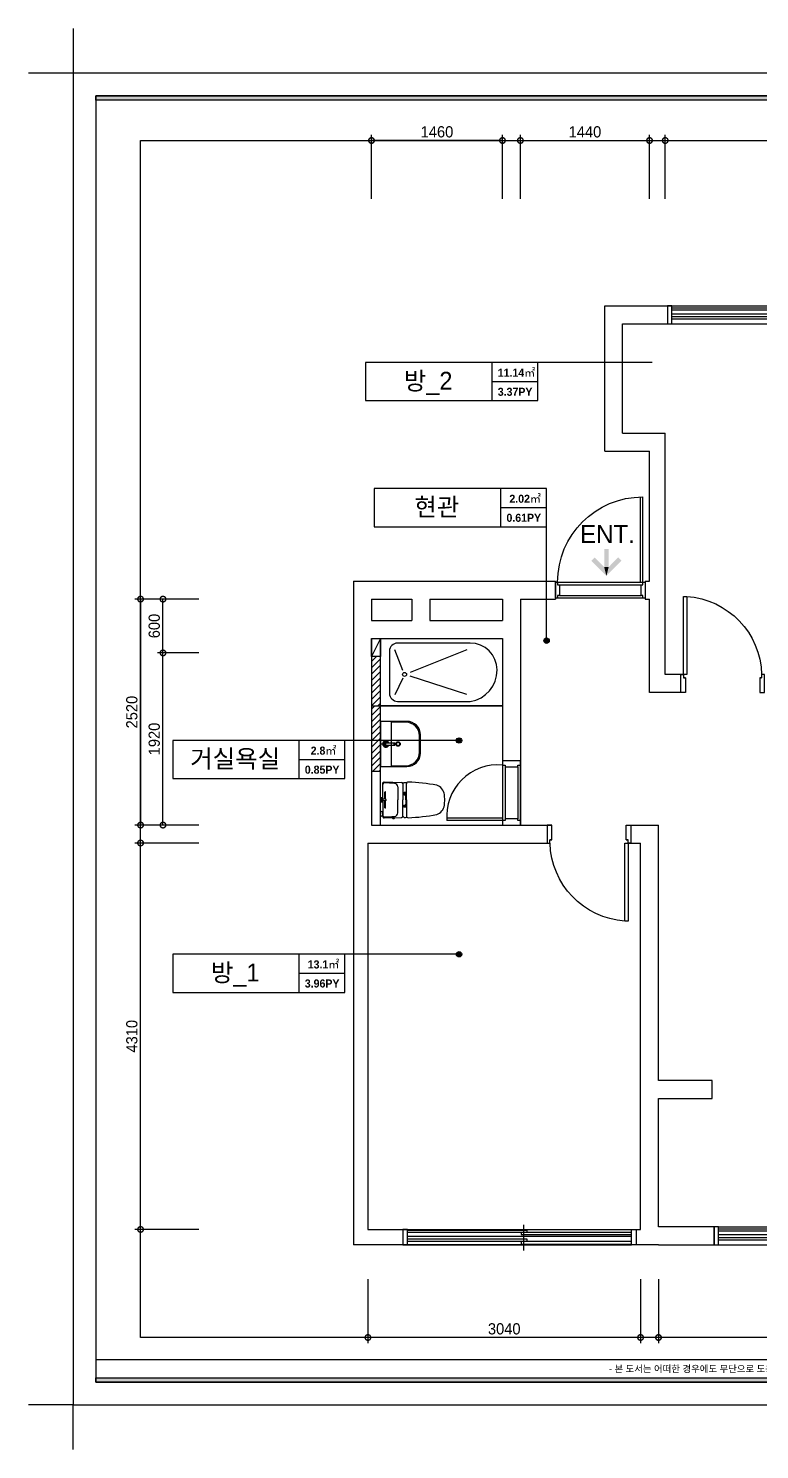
# Model space of a CAD drawing. Header units: millimetres. Extents: x 144680 to 246943, y -177515 to -149396.
# Drawn here: x 192607 to 200759, y -177515 to -161665 of the extents above; entities that cross this region are included whole.
import ezdxf
from ezdxf.enums import TextEntityAlignment as Align

# ---------------------------------------------------------------- set-up
doc = ezdxf.new("R2010")
doc.units = ezdxf.units.MM
doc.header["$LTSCALE"] = 50
doc.linetypes.add('HIDDEN', pattern=[9.525, 6.35, -3.175])
for name, color, linetype in [('0-ELC TEXT', 7, 'Continuous'), ('03-TEXT', 3, 'Continuous'), ('03-WAL NEW', 3, 'Continuous'), ('06-FUR', 6, 'Continuous'), ('07-DIM WAL', 5, 'Continuous'), ('_LIBR', 4, 'Continuous'), ('CO-BATH', 6, 'Continuous'), ('fin', 9, 'Continuous'), ('FORM(YOURNAME)-1', 1, 'Continuous'), ('FORM(YOURNAME)-11', 1, 'Continuous'), ('fur', 6, 'Continuous'), ('HL', 6, 'HIDDEN'), ('tex', 7, 'Continuous'), ('WALL', 2, 'Continuous'), ('win', 4, 'Continuous')]:
    doc.layers.add(name, color=color, linetype=linetype)
doc.styles.get("Standard").update_dxf_attribs({"font": 'txt.shx', "bigfont": 'whgtxt.shx'})
doc.styles.add('YOURNAME', font='')
doc.styles.add('넥슨고딕', font='')
doc.styles.add('스타일1', font='')
doc.styles.add('코레일둥고', font='')
doc.styles.get('YOURNAME').set_extended_font_data('HYwulM')
doc.styles.get('넥슨고딕').set_extended_font_data('NEXON Lv1 Gothic Bold', bold=True)
doc.styles.get('스타일1').set_extended_font_data('HYwulM')
doc.styles.get('코레일둥고').set_extended_font_data('Korail Round Gothic Medium')
doc.dimstyles.new('50', dxfattribs={"dimscale": 50, "dimtxt": 2.5, "dimasz": 2.5, "dimexe": 1.25, "dimexo": 2, "dimtad": 1, "dimdec": 0, "dimtxsty": '스타일1', "dimblk": 'DOTSMALL', "dimcen": 2.5, "dimclrd": 1, "dimclre": 1, "dimclrt": 2, "dimadec": 0, "dimazin": 0, "dimtfac": 1, "dimtix": 1, "dimtmove": 0, "dimatfit": 3, "dimldrblk": 'DOTSMALL', "dimfxl": 1.25, "dimarcsym": 0})
pattern_1 = [(0, (205222.23, -165570), (0, 600), [])]

# ---------------------------------------------------------------- blocks, each defined once
blk = doc.blocks.new('FORM-ELEVATION')
at = {"layer": 'FORM(YOURNAME)-11'}
h = blk.add_hatch(color=256, dxfattribs=at)
h.dxf.hatch_style = 1
h.paths.add_polyline_path([(-10309, 35708), (71691, 35708), (71691, 35508), (-10309, 35508)])
h.paths.add_polyline_path([(-10309, -21492), (71691, -21492), (71691, -21692), (-10309, -21692)])
at = {"layer": 'Defpoints', "color": 158}
blk.add_line((62481, -20692), (-10309, -20692), dxfattribs=at)
at = {"layer": 'Defpoints', "color": 1}
for points in [[(-11309, 38708), (-11309, 36708), (-13309, 36708)], [(-11309, -24692), (-11309, -22692), (-13309, -22692)]]:
    blk.add_lwpolyline(points, dxfattribs=at)
at = {"layer": 'Defpoints', "color": 158}
for points in [[(-10309, -21692), (71691, -21692), (71691, 35708), (-10309, 35708)], [(-8309, 33708), (61071, 33708), (61071, -19692), (-8309, -19692)]]:
    blk.add_lwpolyline(points, close=True, dxfattribs=at)
at = {"layer": 'FORM(YOURNAME)-11', "color": 250}
blk.add_lwpolyline([(-11309, -22692), (72691, -22692), (72691, 36708), (-11309, 36708)], close=True, dxfattribs=at)
at = {"layer": 'FORM(YOURNAME)-11'}
for points in [[(-10309, 35708), (71691, 35708), (71691, 35508), (-10309, 35508)], [(-10309, -21492), (71691, -21492), (71691, -21692), (-10309, -21692)]]:
    blk.add_lwpolyline(points, close=True, dxfattribs=at)
at = {"layer": 'FORM(YOURNAME)-11', "color": 1, "style": 'YOURNAME'}
blk.add_text("- 본 도서는 어떠한 경우에도 무단으로 도용할 수 없으며 도용시 '지적재산권' 보호에 관한 법률에 의거, 법적 분쟁이 발생합니다.  또한 본 도서에 관한 모든 저작권은 당사에 있습니다. -", height=300, dxfattribs=at).set_placement((28146, -21092), align=Align.MIDDLE_CENTER)
at = {"layer": 'FORM(YOURNAME)-11', "color": 3, "style": 'YOURNAME'}
for tag, height, p in [('1', 450, (71041, -1219)), ('2', 450, (71041, -1863)), ('3', 450, (71041, -3150)), ('4', 450, (71041, -5081)), ('5', 515, (71041, -7398)), ('6', 515, (71041, -9650)), ('7', 515, (71041, -11903)), ('8', 515, (71041, -14155)), ('9', 515, (71041, -16408)), ('10', 515, (66791, -18596)), ('11', 515, (71041, -18660)), ('12', 515, (66791, -20848)), ('13', 515, (71041, -20848))]:
    blk.add_attdef(tag, text='', height=height, dxfattribs=at).set_placement(p, align=Align.MIDDLE_RIGHT)
blk = doc.blocks.new('sdfsdf')
at = {"layer": '_LIBR', "linetype": 'Continuous'}
blk.add_lwpolyline([(-44258, -83632), (-43388, -83632), (-43388, -83597), (-44258, -83597)], close=True, dxfattribs=at)
for points in [[(-43352, -83618), (-43352, -83597), (-43352, -83618), (-43188, -83618), (-43188, -83568), (-43388, -83568), (-43388, -83597), (-43352, -83597)], [(-43352, -84448), (-43352, -84468), (-43352, -84448), (-43188, -84448), (-43188, -84498), (-43388, -84498), (-43388, -84468), (-43352, -84468)]]:
    blk.add_lwpolyline(points, dxfattribs=at)
blk.add_arc((-43366, -83574), 894, 183.7115, 268.5892, dxfattribs=at)
blk = doc.blocks.new('AUDIT_I_020313153326-105')
at = {"color": 0, "linetype": 'Continuous'}
for p, q in [((955, 59), (45, 59)), ((975, 90), (55, 90)), ((25, -90), (975, -90)), ((955, -61), (45, -61))]:
    blk.add_line(p, q, dxfattribs=at)
blk.add_lwpolyline([(55, 1040), (55, 90), (25, 90), (25, 1040)], dxfattribs=at)
for points in [[(45, 59), (25, 59), (25, 90), (0, 90), (0, -90), (25, -90), (25, -61), (45, -61)], [(1000, 90), (975, 90), (975, 59), (955, 59), (955, -61), (975, -61), (975, -90), (1000, -90)]]:
    blk.add_lwpolyline(points, close=True, dxfattribs=at)
blk.add_arc((25, 90), 950, 0, 90, dxfattribs=at)
blk = doc.blocks.new('2600')
at = {"layer": 'win'}
for p, q in [((7239, -153521), (9759, -153521)), ((8549, -153771), (8549, -153471)), ((7249, -153609), (9749, -153609)), ((7249, -153609), (9749, -153609)), ((7249, -153721), (9749, -153721))]:
    blk.add_line(p, q, dxfattribs=at)
for points in [[(7199, -153721), (7249, -153721), (7249, -153521), (7199, -153521)], [(9799, -153721), (9749, -153721), (9749, -153521), (9799, -153521)]]:
    blk.add_lwpolyline(points, close=True, dxfattribs=at)
for points in [[(7249, -153544), (8579, -153544), (8579, -153569), (7249, -153569)], [(9749, -153569), (8519, -153569), (8519, -153594), (9749, -153594)], [(7249, -153639), (8579, -153639), (8579, -153669), (7249, -153669)], [(9749, -153669), (8519, -153669), (8519, -153699), (9749, -153699)]]:
    blk.add_lwpolyline(points, dxfattribs=at)
blk = doc.blocks.new('vudauseeh')
for points in [[(137254, -167672), (137304, -167672), (137254, -167471), (137304, -167471)], [(137110, -167602), (137279, -167771), (137148, -167565), (137254, -167672)], [(137279, -167771), (137279, -167771), (137254, -167672), (137304, -167672)], [(137447, -167602), (137279, -167771), (137410, -167565), (137304, -167672)]]:
    blk.add_solid(points)
at = {"layer": '_LIBR', "linetype": 'Continuous'}
for p, q in [((136120, -169830), (136120, -169880)), ((136120, -169830), (136320, -169830)), ((136120, -169880), (136120, -170470)), ((136120, -169880), (136151, -169880)), ((136151, -169880), (136151, -169900)), ((136151, -169900), (136151, -170480)), ((136151, -169900), (136291, -169900)), ((136291, -169900), (136291, -169880)), ((136291, -169880), (136320, -169880)), ((136291, -169900), (136291, -170480)), ((136320, -169880), (136320, -169830)), ((136320, -170500), (136320, -169880)), ((136120, -170500), (135500, -170500)), ((135501, -170470), (136120, -170470)), ((136120, -170470), (136120, -170500)), ((136151, -170500), (136120, -170500)), ((136120, -170500), (136120, -170550)), ((136151, -170480), (136151, -170500)), ((136291, -170480), (136151, -170480)), ((136291, -170500), (136291, -170480)), ((136320, -170500), (136291, -170500)), ((136320, -170550), (136320, -170500)), ((136120, -170550), (136320, -170550))]:
    blk.add_line(p, q, dxfattribs=at)
blk.add_arc((136070, -170450), 572, 85.0136, 184.9864, dxfattribs=at)
at = {"layer": 'WALL', "color": 2}
for p, q in [((137260, -166380), (137260, -164760)), ((137260, -164760), (140635, -164760)), ((137460, -166180), (137460, -164960)), ((137460, -164960), (140635, -164960)), ((137460, -166180), (137935, -166180)), ((137935, -168870), (137935, -166180)), ((137260, -166380), (137760, -166380)), ((137760, -167830), (137760, -166380)), ((134460, -167830), (134460, -175230)), ((134460, -167830), (136710, -167830)), ((136710, -167830), (136710, -168030)), ((137710, -167830), (137760, -167830)), ((137710, -167830), (137710, -168030)), ((134660, -168030), (134660, -168270)), ((134660, -168030), (135110, -168030)), ((135110, -168030), (135110, -168270)), ((135310, -168030), (135310, -168270)), ((135310, -168030), (136120, -168030)), ((136120, -168030), (136120, -168270)), ((136320, -168030), (136320, -170550)), ((136320, -168030), (136710, -168030)), ((137710, -168030), (137760, -168030)), ((137760, -169070), (137760, -168030)), ((134660, -168270), (135110, -168270)), ((135310, -168270), (136120, -168270)), ((134660, -168470), (134660, -170550)), ((134660, -168470), (136120, -168470)), ((136120, -168470), (136120, -170550)), ((138175, -168870), (137935, -168870)), ((138160, -169070), (137760, -169070)), ((134660, -170550), (136120, -170550)), ((136320, -170550), (136670, -170550)), ((137500, -170550), (137860, -170550)), ((137860, -173400), (137860, -170550)), ((134620, -170750), (134620, -173600)), ((134620, -170750), (136650, -170750)), ((137485, -170750), (137660, -170750)), ((137660, -173600), (137660, -170750)), ((134620, -173600), (134620, -175060)), ((137660, -175060), (137660, -173600)), ((137860, -175030), (137860, -173600)), ((134620, -175060), (137660, -175060)), ((137860, -175230), (134460, -175230))]:
    blk.add_line(p, q, dxfattribs=at)
for points in [[(137860, -173600), (138460, -173600), (138460, -173400), (137860, -173400)], [(137860, -175230), (138480, -175230), (138480, -175030), (137860, -175030)]]:
    blk.add_lwpolyline(points, dxfattribs=at)
at = {"layer": 'win'}
for p, q in [((135050, -175060), (137570, -175060)), ((135060, -175133), (137560, -175133)), ((135060, -175133), (137560, -175133)), ((136360, -175295), (136360, -175010)), ((138520, -175030), (142110, -175030)), ((138530, -175118), (140350, -175118)), ((138530, -175118), (142110, -175118)), ((135060, -175230), (137560, -175230)), ((138520, -175230), (142110, -175230)), ((138530, -175230), (142110, -175230))]:
    blk.add_line(p, q, dxfattribs=at)
for points in [[(135010, -175230), (135060, -175230), (135060, -175060), (135010, -175060)], [(137610, -175230), (137560, -175230), (137560, -175060), (137610, -175060)], [(138480, -175230), (138530, -175230), (138530, -175030), (138480, -175030)]]:
    blk.add_lwpolyline(points, close=True, dxfattribs=at)
for points in [[(135060, -175068), (136390, -175068), (136390, -175093), (135060, -175093)], [(137560, -175093), (136330, -175093), (136330, -175118), (137560, -175118)], [(138530, -175053), (139455, -175053), (139455, -175078), (138530, -175078)], [(135060, -175163), (136390, -175163), (136390, -175193), (135060, -175193)], [(137560, -175193), (136330, -175193), (136330, -175223), (137560, -175223)], [(138530, -175148), (139455, -175148), (139455, -175178), (138530, -175178)]]:
    blk.add_lwpolyline(points, dxfattribs=at)
at = {"layer": 'fur'}
blk.add_blockref('2600', (130761, -11239), dxfattribs=at)
at = {"layer": 'win', "xscale": -1}
blk.add_blockref('AUDIT_I_020313153326-105', (137710, -167930), dxfattribs=at)
for p, rotation in [((54542, -212258), 90), ((221118, -127362), 270)]:
    blk.add_blockref('sdfsdf', p, dxfattribs=dict(at, rotation=rotation))
at = {"layer": 'tex', "ltscale": 10, "insert": (137291, -167205), "char_height": 200, "width": 5142.08, "attachment_point": 2}
blk.add_mtext('{\\fExpo M|b0|i0|c129|p18;ENT.}', dxfattribs=at)
blk = doc.blocks.new('_DOTSMALL')
at = {"color": 0, "linetype": 'ByBlock', "const_width": 0.5}
blk.add_lwpolyline([(-0.0625, 0, 1), (0.0625, 0, 1)], format="xyb", close=True, dxfattribs=at)
blk = doc.blocks.new('*D40')
at = {"layer": '07-DIM WAL', "color": 1, "lineweight": -2, "transparency": 16777216}
for p, q in [((196432, -163565), (196432, -162852)), ((197892, -162915), (196432, -162915)), ((197892, -163565), (197892, -162852))]:
    blk.add_line(p, q, dxfattribs=at)
at = {"layer": 'Defpoints', "color": 0, "transparency": 16777216}
for p in [(196432, -162915), (196432, -163665), (197892, -163665)]:
    blk.add_point(p, dxfattribs=at)
at = {"layer": '07-DIM WAL', "color": 1, "lineweight": -2, "transparency": 16777216, "xscale": 125, "yscale": 125, "zscale": 125, "rotation": 180}
blk.add_blockref('_DOTSMALL', (196432, -162915), dxfattribs=at)
at = {"layer": '07-DIM WAL', "color": 1, "lineweight": -2, "transparency": 16777216, "xscale": 125, "yscale": 125, "zscale": 125}
blk.add_blockref('_DOTSMALL', (197892, -162915), dxfattribs=at)
at = {"layer": '07-DIM WAL', "color": 2, "transparency": 16777216, "insert": (197162, -162819), "char_height": 125, "attachment_point": 5, "style": '스타일1'}
blk.add_mtext('1460', dxfattribs=at)
blk = doc.blocks.new('*D41')
at = {"layer": '07-DIM WAL', "color": 1, "lineweight": -2, "transparency": 16777216}
for p, q in [((198092, -163565), (198092, -162852)), ((198092, -162915), (199532, -162915)), ((199532, -163565), (199532, -162852))]:
    blk.add_line(p, q, dxfattribs=at)
at = {"layer": 'Defpoints', "color": 0, "transparency": 16777216}
for p in [(199532, -162915), (198092, -163665), (199532, -163665)]:
    blk.add_point(p, dxfattribs=at)
at = {"layer": '07-DIM WAL', "color": 1, "lineweight": -2, "transparency": 16777216, "xscale": 125, "yscale": 125, "zscale": 125, "rotation": 180}
blk.add_blockref('_DOTSMALL', (198092, -162915), dxfattribs=at)
at = {"layer": '07-DIM WAL', "color": 1, "lineweight": -2, "transparency": 16777216, "xscale": 125, "yscale": 125, "zscale": 125}
blk.add_blockref('_DOTSMALL', (199532, -162915), dxfattribs=at)
at = {"layer": '07-DIM WAL', "color": 2, "transparency": 16777216, "insert": (198812, -162819), "char_height": 125, "attachment_point": 5, "style": '스타일1'}
blk.add_mtext('1440', dxfattribs=at)
blk = doc.blocks.new('*D42')
at = {"layer": '07-DIM WAL', "color": 1, "lineweight": -2, "transparency": 16777216}
for p, q in [((199707, -163565), (199707, -162852)), ((199707, -162915), (202407, -162915)), ((202407, -163565), (202407, -162852))]:
    blk.add_line(p, q, dxfattribs=at)
at = {"layer": 'Defpoints', "color": 0, "transparency": 16777216}
for p in [(202407, -162915), (199707, -163665), (202407, -163665)]:
    blk.add_point(p, dxfattribs=at)
at = {"layer": '07-DIM WAL', "color": 1, "lineweight": -2, "transparency": 16777216, "xscale": 125, "yscale": 125, "zscale": 125, "rotation": 180}
blk.add_blockref('_DOTSMALL', (199707, -162915), dxfattribs=at)
at = {"layer": '07-DIM WAL', "color": 1, "lineweight": -2, "transparency": 16777216, "xscale": 125, "yscale": 125, "zscale": 125}
blk.add_blockref('_DOTSMALL', (202407, -162915), dxfattribs=at)
at = {"layer": '07-DIM WAL', "color": 2, "transparency": 16777216, "insert": (201057, -162819), "char_height": 125, "attachment_point": 5, "style": '스타일1'}
blk.add_mtext('2700', dxfattribs=at)
blk = doc.blocks.new('*D43')
at = {"layer": '07-DIM WAL', "color": 1, "lineweight": -2, "transparency": 16777216}
for p, q in [((194507, -168030), (193794, -168030)), ((193857, -168030), (193857, -170550)), ((194507, -170550), (193794, -170550))]:
    blk.add_line(p, q, dxfattribs=at)
at = {"layer": 'Defpoints', "color": 0, "transparency": 16777216}
for p in [(194607, -168030), (193857, -170550), (194607, -170550)]:
    blk.add_point(p, dxfattribs=at)
at = {"layer": '07-DIM WAL', "color": 1, "lineweight": -2, "transparency": 16777216, "xscale": 125, "yscale": 125, "zscale": 125}
for p, rotation in [((193857, -168030), 90), ((193857, -170550), 270)]:
    blk.add_blockref('_DOTSMALL', p, dxfattribs=dict(at, rotation=rotation))
at = {"layer": '07-DIM WAL', "color": 2, "transparency": 16777216, "insert": (193760, -169290), "char_height": 125, "attachment_point": 5, "rotation": 90, "style": '스타일1'}
blk.add_mtext('2520', dxfattribs=at)
blk = doc.blocks.new('*D44')
at = {"layer": '07-DIM WAL', "color": 1, "lineweight": -2, "transparency": 16777216}
for p, q in [((194507, -168630), (194044, -168630)), ((194107, -170550), (194107, -168630)), ((194507, -170550), (194044, -170550))]:
    blk.add_line(p, q, dxfattribs=at)
at = {"layer": 'Defpoints', "color": 0, "transparency": 16777216}
for p in [(194107, -168630), (194607, -168630), (194607, -170550)]:
    blk.add_point(p, dxfattribs=at)
at = {"layer": '07-DIM WAL', "color": 1, "lineweight": -2, "transparency": 16777216, "xscale": 125, "yscale": 125, "zscale": 125}
for p, rotation in [((194107, -168630), 90), ((194107, -170550), 270)]:
    blk.add_blockref('_DOTSMALL', p, dxfattribs=dict(at, rotation=rotation))
at = {"layer": '07-DIM WAL', "color": 2, "transparency": 16777216, "insert": (194010, -169590), "char_height": 125, "attachment_point": 5, "rotation": 90, "style": '스타일1'}
blk.add_mtext('1920', dxfattribs=at)
blk = doc.blocks.new('*D45')
at = {"layer": '07-DIM WAL', "color": 1, "lineweight": -2, "transparency": 16777216}
for p, q in [((194507, -168030), (194044, -168030)), ((194107, -168630), (194107, -168030)), ((194507, -168630), (194044, -168630))]:
    blk.add_line(p, q, dxfattribs=at)
at = {"layer": 'Defpoints', "color": 0, "transparency": 16777216}
for p in [(194107, -168030), (194607, -168030), (194607, -168630)]:
    blk.add_point(p, dxfattribs=at)
at = {"layer": '07-DIM WAL', "color": 1, "lineweight": -2, "transparency": 16777216, "xscale": 125, "yscale": 125, "zscale": 125}
for p, rotation in [((194107, -168030), 90), ((194107, -168630), 270)]:
    blk.add_blockref('_DOTSMALL', p, dxfattribs=dict(at, rotation=rotation))
at = {"layer": '07-DIM WAL', "color": 2, "transparency": 16777216, "insert": (194010, -168330), "char_height": 125, "attachment_point": 5, "rotation": 90, "style": '스타일1'}
blk.add_mtext('600', dxfattribs=at)
blk = doc.blocks.new('*D46')
at = {"layer": '07-DIM WAL', "color": 1, "lineweight": -2, "transparency": 16777216}
for p, q in [((194507, -170750), (193794, -170750)), ((193857, -175060), (193857, -170750)), ((194507, -175060), (193794, -175060))]:
    blk.add_line(p, q, dxfattribs=at)
at = {"layer": 'Defpoints', "color": 0, "transparency": 16777216}
for p in [(193857, -170750), (194607, -170750), (194607, -175060)]:
    blk.add_point(p, dxfattribs=at)
at = {"layer": '07-DIM WAL', "color": 1, "lineweight": -2, "transparency": 16777216, "xscale": 125, "yscale": 125, "zscale": 125}
for p, rotation in [((193857, -170750), 90), ((193857, -175060), 270)]:
    blk.add_blockref('_DOTSMALL', p, dxfattribs=dict(at, rotation=rotation))
at = {"layer": '07-DIM WAL', "color": 2, "transparency": 16777216, "insert": (193760, -172905), "char_height": 125, "attachment_point": 5, "rotation": 90, "style": '스타일1'}
blk.add_mtext('4310', dxfattribs=at)
blk = doc.blocks.new('*D56')
at = {"layer": '07-DIM WAL', "color": 1, "lineweight": -2, "transparency": 16777216}
for p, q in [((199632, -175615), (199632, -176328)), ((204032, -175615), (204032, -176328)), ((204032, -176265), (199632, -176265))]:
    blk.add_line(p, q, dxfattribs=at)
at = {"layer": 'Defpoints', "color": 0, "transparency": 16777216}
for p in [(199632, -175515), (204032, -175515), (199632, -176265)]:
    blk.add_point(p, dxfattribs=at)
at = {"layer": '07-DIM WAL', "color": 1, "lineweight": -2, "transparency": 16777216, "xscale": 125, "yscale": 125, "zscale": 125, "rotation": 180}
blk.add_blockref('_DOTSMALL', (199632, -176265), dxfattribs=at)
at = {"layer": '07-DIM WAL', "color": 1, "lineweight": -2, "transparency": 16777216, "xscale": 125, "yscale": 125, "zscale": 125}
blk.add_blockref('_DOTSMALL', (204032, -176265), dxfattribs=at)
at = {"layer": '07-DIM WAL', "color": 2, "transparency": 16777216, "insert": (201832, -176169), "char_height": 125, "attachment_point": 5, "style": '스타일1'}
blk.add_mtext('4400', dxfattribs=at)
blk = doc.blocks.new('*D57')
at = {"layer": '07-DIM WAL', "color": 1, "lineweight": -2, "transparency": 16777216}
for p, q in [((196392, -175615), (196392, -176328)), ((199432, -175615), (199432, -176328)), ((199432, -176265), (196392, -176265))]:
    blk.add_line(p, q, dxfattribs=at)
at = {"layer": 'Defpoints', "color": 0, "transparency": 16777216}
for p in [(196392, -175515), (199432, -175515), (196392, -176265)]:
    blk.add_point(p, dxfattribs=at)
at = {"layer": '07-DIM WAL', "color": 1, "lineweight": -2, "transparency": 16777216, "xscale": 125, "yscale": 125, "zscale": 125, "rotation": 180}
blk.add_blockref('_DOTSMALL', (196392, -176265), dxfattribs=at)
at = {"layer": '07-DIM WAL', "color": 1, "lineweight": -2, "transparency": 16777216, "xscale": 125, "yscale": 125, "zscale": 125}
blk.add_blockref('_DOTSMALL', (199432, -176265), dxfattribs=at)
at = {"layer": '07-DIM WAL', "color": 2, "transparency": 16777216, "insert": (197912, -176169), "char_height": 125, "attachment_point": 5, "style": '스타일1'}
blk.add_mtext('3040', dxfattribs=at)
blk = doc.blocks.new('A$C4B2D31F0')
for p, q in [((169, 707), (217, 707)), ((193, 707), (193, 716))]:
    blk.add_line(p, q)
at = {"layer": 'fin', "color": 4}
for p, q in [((185, 691), (20, 691)), ((37, 692), (25, 692)), ((37, 692), (50, 692)), ((201, 691), (366, 691)), ((48, 524), (193, 524)), ((338, 524), (193, 524)), ((13, 466), (193, 466)), ((193, 427), (14, 427)), ((373, 466), (193, 466)), ((193, 427), (372, 427))]:
    blk.add_line(p, q, dxfattribs=at)
for points in [[(20, 691), (8, 691, 0.421209), (-7, 676), (-2, 481, 0.001659)], [(366, 691), (378, 691, -0.421209), (393, 676), (388, 481, -0.001659)], [(13, 466, 0.371724), (-2, 451, 0.003515), (-1, 420, 0.320541)], [(373, 466, -0.371724), (388, 451, -0.003515), (387, 420, -0.320541)]]:
    blk.add_lwpolyline(points, format="xyb", dxfattribs=at)
for centre, radius, start, end in [((20, 675), 16, 90, 179.3116), ((1004, 663), 1000, 179.3116, 185.9437), ((25, 707), 15, 180, 270), ((50, 707), 15, 270, 0), ((366, 675), 16, 0.6884, 90), ((-618, 663), 1000, 354.0563, 0.6884), ((13, 481), 15, 181.3651, 270), ((49, 564), 40, 185.9437, 267.5129), ((336, 564), 40, 272.4871, 354.0563), ((373, 481), 15, 270, 358.6349), ((14, 407), 20, 90, 182.3333), ((2198, 496), 2206, 182.3333, 190.6081), ((-1812, 496), 2206, 349.3919, 357.6667), ((372, 407), 20, 357.6667, 90), ((149, 129), 126, 198.2964, 263.4241), ((193, 406), 406, 261.6993, 270), ((193, 406), 406, 270, 278.3007), ((237, 129), 126, 276.5759, 341.7036)]:
    blk.add_arc(centre, radius, start, end, dxfattribs=at)
at = {"layer": 'HL', "linetype": 'Continuous'}
for p, q in [((106, 666), (184, 666)), ((106, 659), (185, 659)), ((169, 697), (169, 707)), ((169, 697), (217, 697)), ((186, 693), (181, 697)), ((182, 686), (186, 693)), ((187, 651), (182, 686)), ((182, 686), (204, 686)), ((186, 693), (200, 693)), ((187, 651), (199, 651)), ((199, 651), (204, 686)), ((200, 693), (205, 697)), ((204, 686), (200, 693)), ((200, 659), (279, 659)), ((201, 666), (279, 666)), ((217, 697), (217, 707)), ((-16, 577), (-16, 565)), ((-12, 581), (-5, 581)), ((-12, 561), (-4, 561)), ((193, 434), (147, 434)), ((193, 434), (239, 434))]:
    blk.add_line(p, q, dxfattribs=at)
for points in [[(110, 427), (110, 451, -0.414214), (114, 455), (131, 455, -0.414214), (135, 451), (135, 435), (135, 427)], [(135, 435), (145, 435, -0.414214), (147, 433), (147, 427)], [(251, 435), (241, 435, 0.414214), (239, 433), (239, 427)], [(276, 427), (276, 451, 0.414214), (272, 455), (255, 455, 0.414214), (251, 451), (251, 435), (251, 427)]]:
    blk.add_lwpolyline(points, format="xyb", dxfattribs=at)
for centre in [(123, 441), (263, 441)]:
    blk.add_circle(centre, 8, dxfattribs=at)
for centre, radius, start, end in [((106, 663), 3.5, 90, 270), ((279, 663), 3.5, 270, 90), ((-12, 577), 4, 90, 180), ((-12, 565), 4, 180, 270)]:
    blk.add_arc(centre, radius, start, end, dxfattribs=at)
blk = doc.blocks.new('B-003')
blk.add_line((0, 0), (0, -65))
at = {"layer": 'CO-BATH'}
for p, q in [((-252, 0), (-252, -295)), ((252, 0), (-252, 0)), ((252, -295), (252, 0)), ((-102, -445), (102, -445))]:
    blk.add_line(p, q, dxfattribs=at)
at = {"layer": 'CO-BATH', "color": 8}
for p, q in [((-242, -120), (-242, -285)), ((242, -120), (-242, -120)), ((-15, -156), (-15, -161)), ((-14, -151), (-14, -156)), ((-13, -60), (-13, -151)), ((12, -60), (12, -151)), ((13, -151), (13, -156)), ((14, -156), (14, -161)), ((242, -285), (242, -120)), ((-15, -161), (14, -161)), ((-92, -435), (92, -435))]:
    blk.add_line(p, q, dxfattribs=at)
at = {"layer": 'CO-BATH', "color": 251}
for p, q in [((-15, -156), (14, -156)), ((-14, -151), (13, -151))]:
    blk.add_line(p, q, dxfattribs=at)
at = {"layer": 'CO-BATH', "color": 8}
blk.add_circle((0, -195), 25, dxfattribs=at)
at = {"layer": 'CO-BATH', "color": 251}
blk.add_circle((0, -195), 20, dxfattribs=at)
at = {"layer": 'CO-BATH', "color": 8}
for centre, radius, start, end in [((0, -60), 35, 290.9248, 249.0751), ((0, -60), 12.5, 360, 180), ((-92, -285), 150, 180, 270), ((92, -285), 150, 270, 0)]:
    blk.add_arc(centre, radius, start, end, dxfattribs=at)
at = {"layer": 'CO-BATH', "color": 251}
for radius, start, end in [(30, 294.6243, 245.3757), (25, 300, 240), (18, 313.9829, 226.017)]:
    blk.add_arc((0, -60), radius, start, end, dxfattribs=at)
at = {"layer": 'CO-BATH'}
for centre, start, end in [((-102, -295), 180, 270), ((102, -295), 270, 0)]:
    blk.add_arc(centre, 150, start, end, dxfattribs=at)

msp = doc.modelspace()

# ---------------------------------------------------------------- hatches: boundary and pattern name
at = {"layer": '0-ELC TEXT'}
h = msp.add_hatch(color=256, dxfattribs=at)
h.dxf.hatch_style = 1
edge = h.paths.add_edge_path()
edge.add_arc((198384.2, -168494.3), 30, -270, 90, ccw=False)
h = msp.add_hatch(color=256, dxfattribs=at)
h.dxf.hatch_style = 1
edge = h.paths.add_edge_path()
edge.add_arc((197408.1, -169606.6), 30, -180, 180, ccw=False)
h = msp.add_hatch(color=256, dxfattribs=at)
h.dxf.hatch_style = 1
edge = h.paths.add_edge_path()
edge.add_arc((197408.1, -171991.2), 30, -180, 180, ccw=False)
at = {"layer": '03-WAL NEW', "transparency": 33554687}
h = msp.add_hatch(dxfattribs=at)
h.set_pattern_fill('_USER', color=256, scale=50, angle=45, double=1, pattern_type=0)
h.set_pattern_definition([(45, (-11538.664, -263134.76), (-35.355339, 35.355339), [])])
h.paths.add_polyline_path([(196532.2, -169330), (196532.2, -168990), (196532.2, -168670), (196432.2, -168670), (196432.2, -169220), (196532.2, -169220)])
h = msp.add_hatch(dxfattribs=at)
h.set_pattern_fill('_USER', color=8, scale=50, angle=45, double=1, pattern_type=0)
h.set_pattern_definition([(45, (-11538.664, -262534.76), (-35.355339, 35.355339), [])])
h.paths.add_polyline_path([(196532.2, -169650), (196532.2, -169397.5), (196532.2, -169220), (196432.2, -169220), (196431, -169950), (196531, -169950)])
at = {"layer": '07-DIM WAL'}
h = msp.add_hatch(dxfattribs=at)
h.set_pattern_fill('_USER', color=256, scale=600, pattern_type=0)
h.set_pattern_definition(pattern_1)
h.paths.add_polyline_path([(199497.9, -172115.3), (199497.9, -171834.7), (199651, -171834.7), (199651, -172115.3)], flags=9)
h = msp.add_hatch(dxfattribs=at)
h.set_pattern_fill('_USER', color=256, scale=600, style=0, pattern_type=0)
h.set_pattern_definition(pattern_1)
h.paths.add_polyline_path([(199498, -173608), (199498, -173392), (199651, -173392), (199651, -173608)], flags=9)

# ---------------------------------------------------------------- linework, layer by layer
msp.add_line((196532.2, -169220), (197892.2, -169220))
at = {"layer": '0-ELC TEXT'}
for p, q in [((197777.8, -165816.5), (197777.8, -165392)), ((199559.7, -165392), (198287.4, -165392)), ((197777.8, -165604.2), (198287.4, -165604.2)), ((197874.5, -167222), (197874.5, -166797.5)), ((197874.5, -167009.8), (198384.2, -167009.8)), ((198384.2, -168494.3), (198384.2, -167222)), ((195626.2, -170031.1), (195626.2, -169606.6)), ((197408.1, -169606.6), (196135.8, -169606.6)), ((195626.2, -169818.9), (196135.8, -169818.9)), ((195626.2, -172415.7), (195626.2, -171991.2)), ((197408.1, -171991.2), (196135.8, -171991.2)), ((195626.2, -172203.4), (196135.8, -172203.4))]:
    msp.add_line(p, q, dxfattribs=at)
for points in [[(196366.6, -165816.5), (198287.4, -165816.5), (198287.4, -165392), (196366.6, -165392)], [(196463.4, -167222), (198384.2, -167222), (198384.2, -166797.5), (196463.4, -166797.5)], [(194215, -170031.1), (196135.8, -170031.1), (196135.8, -169606.6), (194215, -169606.6)], [(194215, -172415.7), (196135.8, -172415.7), (196135.8, -171991.2), (194215, -171991.2)]]:
    msp.add_lwpolyline(points, close=True, dxfattribs=at)
for centre in [(198384.2, -168494.3), (197408.1, -169606.6), (197408.1, -171991.2)]:
    msp.add_circle(centre, 30, dxfattribs=at)
at = {"layer": '03-WAL NEW', "transparency": 33554687}
for p, q in [((196432.2, -169220), (196532.2, -169220)), ((196432.2, -169950), (196532.2, -169950))]:
    msp.add_line(p, q, dxfattribs=at)
msp.add_lwpolyline([(196432.2, -170550), (196532.2, -170550), (196532.2, -168670), (196432.2, -168670)], close=True, dxfattribs=at)
at = {"layer": '06-FUR'}
msp.add_line((196532.2, -168470), (196432.2, -168670), dxfattribs=at)
msp.add_lwpolyline([(196532.2, -168670), (196432.2, -168670), (196432.2, -168470), (196532.2, -168470)], close=True, dxfattribs=at)
at = {"layer": 'CO-BATH'}
for p, q in [((196632.2, -168610), (196632.2, -169080)), ((197532.2, -168520), (196722.2, -168520)), ((197832.2, -168820), (197832.2, -168820)), ((196722.2, -169170), (197532.2, -169170))]:
    msp.add_line(p, q, dxfattribs=at)
at = {"layer": 'CO-BATH', "color": 251}
for p, q in [((196781, -168827.8), (196693.7, -168593.9)), ((197495.7, -168596.8), (196861.4, -168850)), ((196781, -168912.2), (196693.7, -169096.1)), ((197495.7, -169093.2), (196861.4, -168890))]:
    msp.add_line(p, q, dxfattribs=at)
at = {"layer": 'CO-BATH'}
msp.add_lwpolyline([(197892.2, -169220), (196532.2, -169220), (196532.2, -168470), (197892.2, -168470)], close=True, dxfattribs=at)
at = {"layer": 'CO-BATH', "color": 251}
msp.add_circle((196800.3, -168870), 22.5, dxfattribs=at)
at = {"layer": 'CO-BATH'}
for centre, radius, start, end in [((196722.2, -168610), 90, 90, 180), ((197532.2, -168820), 300, 0, 90), ((197486.1, -168826.9), 346.2, 277.66253, 1.13488), ((196722.2, -169080), 90, 180, 270)]:
    msp.add_arc(centre, radius, start, end, dxfattribs=at)

# ---------------------------------------------------------------- block references
msp.add_blockref('vudauseeh', (61772.2, 0))
at = {"rotation": 90.00000000000001}
msp.add_blockref('A$C4B2D31F0', (197248.3, -170462.1), dxfattribs=at)
at = {"layer": '07-DIM WAL', "rotation": 90.00000000000001}
msp.add_blockref('B-003', (196532.2, -169645.5), dxfattribs=at)
at = {"layer": 'FORM(YOURNAME)-1', "xscale": 0.2500000000000001, "yscale": 0.2500000000000001, "zscale": 0.2500000000000001}
msp.add_blockref('FORM-ELEVATION', (195933.9, -171342), dxfattribs=at)

# ---------------------------------------------------------------- texts
at = {"layer": '03-TEXT'}
for s, height, style, p in [('방_2', 200, '코레일둥고', (197063.5, -165695.1)), ('11.14㎡', 90, '넥슨고딕', (198048.6, -165550.1)), ('3.37PY', 90, '넥슨고딕', (198033.2, -165762.4)), ('현관', 200, '코레일둥고', (197160.2, -167100.6)), ('2.02㎡', 90, '넥슨고딕', (198145.3, -166955.7)), ('0.61PY', 90, '넥슨고딕', (198129.9, -167167.9)), ('거실욕실', 200, '코레일둥고', (194911.8, -169909.7)), ('2.8㎡', 90, '넥슨고딕', (195897, -169764.8)), ('0.85PY', 90, '넥슨고딕', (195881.6, -169977)), ('방_1', 200, '코레일둥고', (194911.8, -172294.3)), ('13.1㎡', 90, '넥슨고딕', (195897, -172149.3)), ('3.96PY', 90, '넥슨고딕', (195881.6, -172361.6))]:
    msp.add_text(s, height=height, dxfattribs=dict(at, style=style)).set_placement(p, align=Align.CENTER)

# ---------------------------------------------------------------- dimensions: what is measured, and where the dimension line sits
at = {"layer": '07-DIM WAL'}
for base, p1, p2, picture, middle in [((196432.2, -162915), (197892.2, -163665), (196432.2, -163665), '*D40', (197162.2, -162818.7)), ((199532.2, -162915), (198092.2, -163665), (199532.2, -163665), '*D41', (198812.2, -162818.8)), ((202407.2, -162915), (199707.2, -163665), (202407.2, -163665), '*D42', (201057.2, -162818.8)), ((196392.2, -176265), (199432.2, -175515), (196392.2, -175515), '*D57', (197912.2, -176168.8)), ((199632.2, -176265), (204032.2, -175515), (199632.2, -175515), '*D56', (201832.2, -176168.8))]:
    dim = msp.add_linear_dim(base=base, p1=p1, p2=p2, dimstyle='50', dxfattribs=at)
    dim.commit()
    dim.dimension.update_dxf_attribs({"geometry": picture, "text_midpoint": middle})
for base, p1, p2, picture, middle in [((193856.7, -170550), (194606.7, -168030), (194606.7, -170550), '*D43', (193760.5, -169290)), ((194106.7, -168030), (194606.7, -168630), (194606.7, -168030), '*D45', (194010.4, -168330)), ((194106.7, -168630), (194606.7, -170550), (194606.7, -168630), '*D44', (194010.4, -169590)), ((193856.7, -170750), (194606.7, -175060), (194606.7, -170750), '*D46', (193760.5, -172905))]:
    dim = msp.add_linear_dim(base=base, p1=p1, p2=p2, angle=90, dimstyle='50', dxfattribs=at)
    dim.commit()
    dim.dimension.update_dxf_attribs({"geometry": picture, "text_midpoint": middle})

doc.saveas('drawing.dxf')
